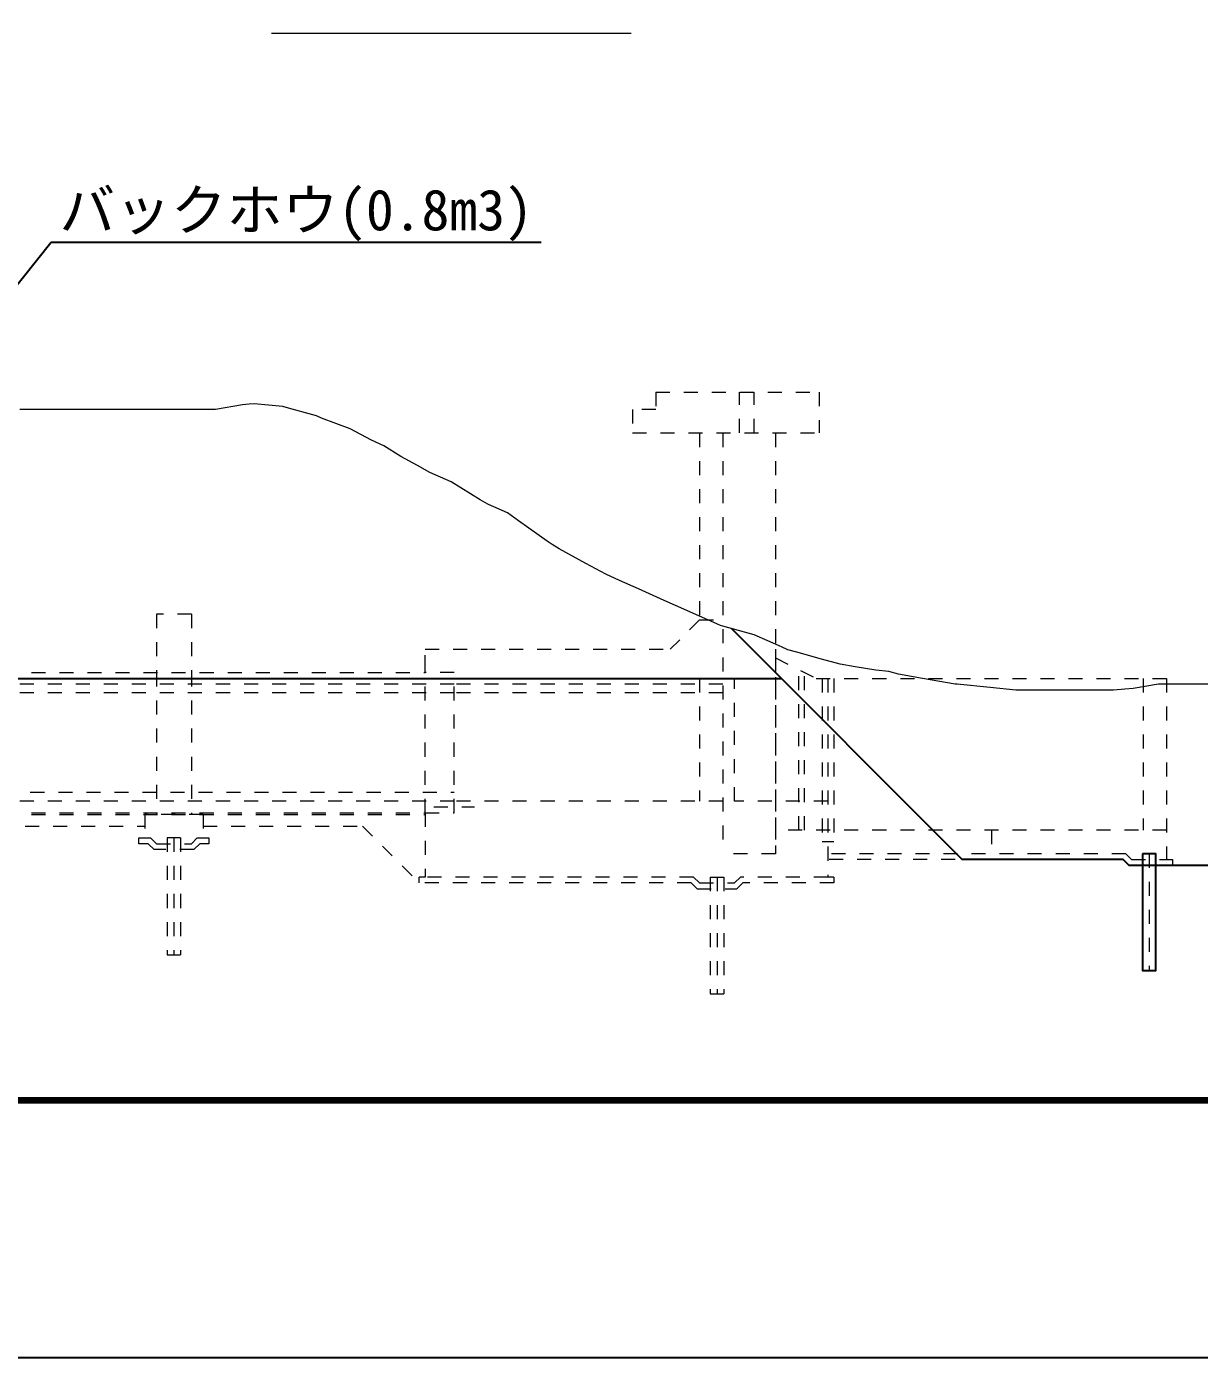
# Model space of a CAD drawing. Header units: millimetres. Extents: x -2078669 to -1085629, y -5987148 to 310365.
# Drawn here: x -1647068 to -1596855, y -1199452 to -1142512 of the extents above; entities that cross this region are included whole.
import ezdxf
from ezdxf.enums import TextEntityAlignment as Align

# ---------------------------------------------------------------- set-up
doc = ezdxf.new("R2010")
doc.units = ezdxf.units.MM
doc.header["$LTSCALE"] = 500
doc.linetypes.add('SXF_跳び破線', pattern=[12, 6, -6])
doc.layers.get('Defpoints').update_dxf_attribs({"color": 153})
for name, color, linetype, lineweight in [('D-BGD', 7, 'Continuous', 13), ('D-BYP-STR1', 2, 'Continuous', 13), ('D-BYP-STR2', 6, 'Continuous', 25), ('D-BYP-STR8', 5, 'Continuous', 25), ('D-BYP-STRA', 1, 'Continuous', 25), ('D-TTL', 2, 'Continuous', 140), ('D-TTL-LINE', 7, 'Continuous', 13)]:
    doc.layers.add(name, color=color, linetype=linetype, lineweight=lineweight)
doc.styles.add('MS ゴシック', font='MS Gothic.ttf')
doc.dimstyles.new('DIM-500-F', dxfattribs={"dimscale": 500, "dimtxt": 3.5, "dimasz": 2.5, "dimexe": 0, "dimexo": 2, "dimgap": 0.8, "dimtad": 1, "dimdec": 0, "dimzin": 0, "dimdsep": 46, "dimtxsty": 'MS ゴシック', "dimblk": 'OPEN', "dimcen": 0.1, "dimclrd": 256, "dimclre": 256, "dimclrt": 256, "dimaunit": 1, "dimadec": 4, "dimazin": 0, "dimtfac": 1, "dimtdec": 0, "dimtmove": 2, "dimatfit": 3, "dimldrblk": 'OPEN', "dimfxl": 1, "dimtolj": 1, "dimtzin": 0, "dimlwd": -1, "dimlwe": -1, "dimarcsym": 2})

# ---------------------------------------------------------------- blocks, each defined once
blk = doc.blocks.new('_Open')
at = {"color": 0, "linetype": 'ByBlock', "lineweight": -2}
for p, q in [((-1, 0.167), (0, 0)), ((-1, -0.167), (0, 0)), ((0, 0), (-1, 0))]:
    blk.add_line(p, q, dxfattribs=at)

msp = doc.modelspace()

# ---------------------------------------------------------------- linework, layer by layer
at = {"layer": 'D-BGD', "linetype": 'Continuous', "lineweight": 13, "elevation": 708000}
msp.add_lwpolyline([(-1595727.4, -1170649.6), (-1597142.3, -1170649.6), (-1597169.2, -1170649.6), (-1597189, -1170649.6), (-1598610.9, -1170649.6), (-1599697.6, -1170838.1), (-1600052.7, -1170864.2), (-1600532.6, -1170899.6), (-1601494.4, -1170899.6), (-1602206.1, -1170899.6), (-1602936.2, -1170899.6), (-1603923, -1170899.6), (-1604377.9, -1170899.6), (-1604714.6, -1170899.6), (-1605819.7, -1170789.5), (-1607223.1, -1170649.6), (-1607261.4, -1170645.8), (-1607313.3, -1170640.6), (-1608703.2, -1170399.6), (-1609731.6, -1170221.3), (-1610144.9, -1170108.4), (-1610703.6, -1170052.8), (-1611586.7, -1169899.6), (-1612240.1, -1169786.3), (-1613028.4, -1169571.1), (-1614093.9, -1169280.1), (-1614470.2, -1169177.4), (-1614748.6, -1169053.1), (-1615911.9, -1168533.7), (-1617257.1, -1168166.4), (-1617353.7, -1168130.4), (-1617484.2, -1168081.7), (-1618795.4, -1167496.3), (-1619765.6, -1167063.2), (-1620237.2, -1166852.6), (-1620874.5, -1166568.1), (-1621678.9, -1166209), (-1622274.1, -1165943.2), (-1623120.7, -1165480.9), (-1624264.8, -1164856.1), (-1624562.4, -1164671.6), (-1624782.6, -1164535.1), (-1625558.3, -1163976.9), (-1626004.2, -1163656.2), (-1626473.9, -1163318.2), (-1627291.1, -1162953.3), (-1627445.9, -1162868.8), (-1627655.1, -1162754.5), (-1628887.7, -1161990.5), (-1629799.7, -1161583.4), (-1630329.4, -1161294), (-1631045.4, -1160903), (-1631771.2, -1160453.1), (-1632308.2, -1160213.4), (-1633212.9, -1159719.3), (-1634435.7, -1159263.5), (-1634654.7, -1159165.8), (-1634816.7, -1159121.5), (-1635852.5, -1158838.7), (-1636096.4, -1158772.1), (-1637325.2, -1158649.6), (-1637538.2, -1158670.9), (-1637826, -1158699.5), (-1638979.9, -1158899.6), (-1639833.7, -1158899.6), (-1640421.7, -1158899.6), (-1641216.3, -1158899.6), (-1641863.4, -1158899.6), (-1642342.2, -1158899.6), (-1643305.2, -1158899.6), (-1644606.6, -1158899.6), (-1644746.9, -1158889.3), (-1644850.7, -1158899.6), (-1646188.7, -1158899.6), (-1646615.9, -1158899.6), (-1647359.2, -1158899.6)], dxfattribs=at)
at = {"layer": 'D-BYP-STR1', "linetype": 'SXF_跳び破線', "ltscale": 0.2}
for p, q in [((-1620133.4, -1158149.6, 708000), (-1613133.4, -1158149.6, 708000)), ((-1616542.5, -1159899.6, 708000), (-1616542.5, -1158149.6, 708000)), ((-1615917.5, -1159899.6, 708000), (-1615917.5, -1158149.6, 708000)), ((-1613133.4, -1158149.6, 708000), (-1613133.4, -1159899.6, 708000)), ((-1621133.4, -1159899.6, 708000), (-1613133.4, -1159899.6, 708000)), ((-1618258.4, -1159899.6, 708000), (-1618258.4, -1167899.6, 708000)), ((-1617258.4, -1159899.6, 708000), (-1617258.4, -1177899.6, 708000)), ((-1615008.4, -1159899.6, 708000), (-1615008.4, -1177899.6, 708000)), ((-1641509.4, -1167649.6, 708000), (-1641509.4, -1170149.6, 708000)), ((-1640009.4, -1167649.6, 708000), (-1641509.4, -1167649.6, 708000)), ((-1640009.4, -1167649.6, 708000), (-1640009.4, -1170149.6, 708000)), ((-1618258.4, -1167899.6, 708000), (-1619508.4, -1169149.6, 708000)), ((-1618258.4, -1167899.6, 708000), (-1617258.4, -1167899.6, 708000)), ((-1630009.2, -1170149.6, 708000), (-1630009.2, -1169149.6, 708000)), ((-1630009.2, -1169149.6, 708000), (-1619508.4, -1169149.6, 708000)), ((-1630009.2, -1169649.6, 708000), (-1630009.2, -1169399.6, 708000)), ((-1615008.4, -1169149.6, 708000), (-1615008.4, -1177899.6, 708000)), ((-1615008.4, -1169524.6, 708000), (-1613258.4, -1170399.6, 708000)), ((-1614008.4, -1176899.6, 708000), (-1614008.4, -1170024.6, 708000)), ((-1628759.2, -1170649.6, 708000), (-1686508.4, -1170649.6, 708000)), ((-1685258.4, -1170149.6, 708000), (-1630009.2, -1170149.6, 708000)), ((-1641509.4, -1170149.6, 708000), (-1641509.4, -1176224.6, 708000)), ((-1640009.4, -1170149.6, 708000), (-1640009.4, -1176224.6, 708000)), ((-1630009.2, -1176149.6, 708000), (-1630009.2, -1170149.6, 708000)), ((-1629634.2, -1170399.6, 708000), (-1627884.2, -1170399.6, 708000)), ((-1617258.4, -1170649.6, 708000), (-1628759.2, -1170649.6, 708000)), ((-1613758.4, -1176899.6, 708000), (-1613758.4, -1170149.6, 708000)), ((-1613258.4, -1170399.6, 708000), (-1598258.4, -1170399.6, 708000)), ((-1613008.4, -1170399.6, 708000), (-1613008.4, -1177399.6, 708000)), ((-1612758.4, -1170399.6, 708000), (-1612758.4, -1178899.6, 708000)), ((-1612508.4, -1170399.6, 708000), (-1612508.4, -1177399.6, 708000)), ((-1599258.4, -1170399.6, 708000), (-1599258.4, -1176899.6, 708000)), ((-1598258.4, -1170399.6, 708000), (-1598258.4, -1178149.6, 708000)), ((-1628759.2, -1171024.6, 708000), (-1686508.4, -1171024.6, 708000)), ((-1617258.4, -1171024.6, 708000), (-1628759.2, -1171024.6, 708000)), ((-1686508.4, -1175274.6, 708000), (-1628759.2, -1175274.6, 708000)), ((-1628759.2, -1175649.6, 708000), (-1686508.4, -1175649.6, 708000)), ((-1617258.4, -1175649.6, 708000), (-1628759.2, -1175649.6, 708000)), ((-1685258.4, -1176149.6, 708000), (-1630009.2, -1176149.6, 708000)), ((-1685258.4, -1176224.6, 708000), (-1630009.2, -1176224.6, 708000)), ((-1642009.4, -1176224.6, 708000), (-1642009.4, -1177224.6, 708000)), ((-1639509.4, -1176224.6, 708000), (-1642009.4, -1176224.6, 708000)), ((-1639509.4, -1176224.6, 708000), (-1639509.4, -1177224.6, 708000)), ((-1630009.2, -1176149.6, 708000), (-1630009.2, -1178899.6, 708000)), ((-1629634.2, -1175899.6, 708000), (-1627884.2, -1175899.6, 708000)), ((-1684333.4, -1176724.6, 708000), (-1642009.4, -1176724.6, 708000)), ((-1639509.4, -1176724.6, 708000), (-1632684.2, -1176724.6, 708000)), ((-1632684.2, -1176724.6, 708000), (-1630259.2, -1179149.6, 708000)), ((-1598258.4, -1176899.6, 708000), (-1615008.4, -1176899.6, 708000)), ((-1605758.4, -1176899.6, 708000), (-1605758.4, -1177899.6, 708000)), ((-1641046.9, -1177224.6, 708000), (-1641046.9, -1182224.6, 708000)), ((-1640471.9, -1177224.6, 708000), (-1641046.9, -1177224.6, 708000)), ((-1640759.4, -1177224.6, 708000), (-1640759.4, -1182224.6, 708000)), ((-1640471.9, -1177224.6, 708000), (-1640471.9, -1182224.6, 708000)), ((-1612508.4, -1177399.6, -101650), (-1613008.4, -1177399.6, -101650)), ((-1615008.4, -1177899.6, 708000), (-1617258.4, -1177899.6, 708000)), ((-1600008.4, -1177899.6, 708000), (-1612758.4, -1177899.6, 708000)), ((-1600008.4, -1177899.6, 708000), (-1599758.4, -1178149.6, 708000)), ((-1599295.9, -1177899.6, 708000), (-1599295.9, -1182899.6, 708000)), ((-1599295.9, -1177899.6, 708000), (-1598720.9, -1177899.6, 708000)), ((-1599008.4, -1177899.6, 708000), (-1599008.4, -1182899.6, 708000)), ((-1598720.9, -1177899.6, 708000), (-1598720.9, -1182899.6, 708000)), ((-1600112, -1178149.6, 708000), (-1612758.4, -1178149.6, 708000)), ((-1600112, -1178149.6, 708000), (-1599862, -1178399.6, 708000)), ((-1599862, -1178399.6, 708000), (-1598008.4, -1178399.6, 708000)), ((-1599758.4, -1178149.6, 708000), (-1598258.4, -1178149.6, 708000)), ((-1598258.4, -1178149.6, 708000), (-1598008.4, -1178149.6, 708000)), ((-1598008.4, -1178149.6, 708000), (-1598008.4, -1178399.6, 708000)), ((-1630009.2, -1178899.6, 708000), (-1630259.2, -1178899.6, 708000)), ((-1630259.2, -1179149.6, 708000), (-1630259.2, -1178899.6, 708000)), ((-1618612, -1179149.6, 708000), (-1630259.2, -1179149.6, 708000)), ((-1618508.4, -1178899.6, 708000), (-1630009.2, -1178899.6, 708000)), ((-1618612, -1179149.6, 708000), (-1618362, -1179399.6, 708000)), ((-1618508.4, -1178899.6, 708000), (-1618258.4, -1179149.6, 708000)), ((-1618258.4, -1179149.6, 708000), (-1616758.4, -1179149.6, 708000)), ((-1617795.9, -1178899.6, 708000), (-1617795.9, -1183899.6, 708000)), ((-1617795.9, -1178899.6, 708000), (-1617220.9, -1178899.6, 708000)), ((-1617508.4, -1178899.6, 708000), (-1617508.4, -1183899.6, 708000)), ((-1617220.9, -1178899.6, 708000), (-1617220.9, -1183899.6, 708000)), ((-1616758.4, -1179149.6, 708000), (-1616508.4, -1178899.6, 708000)), ((-1616654.9, -1179399.6, 708000), (-1616404.9, -1179149.6, 708000)), ((-1612758.4, -1178899.6, 708000), (-1616508.4, -1178899.6, 708000)), ((-1612508.4, -1179149.6, 708000), (-1616404.9, -1179149.6, 708000)), ((-1612508.4, -1178899.6, 708000), (-1612758.4, -1178899.6, 708000)), ((-1612508.4, -1178899.6, 708000), (-1612508.4, -1179149.6, 708000)), ((-1618362, -1179399.6, 708000), (-1616654.9, -1179399.6, 708000)), ((-1641046.9, -1182224.6, 708000), (-1640471.9, -1182224.6, 708000)), ((-1599295.9, -1182899.6, 708000), (-1598720.9, -1182899.6, 708000)), ((-1617795.9, -1183899.6, 708000), (-1617220.9, -1183899.6, 708000))]:
    msp.add_line(p, q, dxfattribs=at)
at = {"layer": 'D-BYP-STR1', "linetype": 'SXF_跳び破線', "ltscale": 0.2, "elevation": 708000}
for points in [[(-1620133.4, -1158149.6), (-1620133.4, -1158899.6), (-1621133.4, -1158899.6), (-1621133.4, -1159899.6)], [(-1630009.2, -1176149.6), (-1628759.2, -1176149.6), (-1628759.2, -1170149.6), (-1630009.2, -1170149.6)], [(-1630009.2, -1176149.6), (-1628759.2, -1176149.6), (-1628759.2, -1170149.6), (-1630009.2, -1170149.6)], [(-1612758.4, -1175649.6), (-1616758.4, -1175649.6), (-1616758.4, -1170399.6), (-1618258.4, -1170399.6), (-1618258.4, -1175649.6)], [(-1639509.4, -1177224.6), (-1639259.4, -1177224.6), (-1639259.4, -1177474.6), (-1639655.8, -1177474.6), (-1639905.8, -1177724.6), (-1641612.9, -1177724.6), (-1641862.9, -1177474.6), (-1642259.4, -1177474.6), (-1642259.4, -1177224.6), (-1642009.4, -1177224.6)], [(-1642009.4, -1177224.6), (-1641759.4, -1177224.6), (-1641509.4, -1177474.6), (-1640009.4, -1177474.6), (-1639759.4, -1177224.6), (-1639509.4, -1177224.6)]]:
    msp.add_lwpolyline(points, dxfattribs=at)
at = {"layer": 'D-BYP-STR2', "elevation": 708000}
msp.add_lwpolyline([(-1586009.4, -1170399.6), (-1594009.4, -1178399.6), (-1599862, -1178399.6), (-1600112, -1178149.6), (-1607008.4, -1178149.6), (-1616891.6, -1168266.4)], dxfattribs=at)
msp.add_lwpolyline([(-1599296.9, -1177899.6), (-1599296.9, -1182899.6), (-1598721.9, -1182899.6), (-1598721.9, -1177899.6)], close=True, dxfattribs=at)
at = {"layer": 'D-BYP-STR8'}
msp.add_line((-1625029.9, -1151753.5, 708000), (-1646029.9, -1151753.5, 708000), dxfattribs=at)
at = {"layer": 'D-BYP-STRA'}
msp.add_line((-1682861.9, -1170399.6, 708000), (-1614758.4, -1170399.6, 708000), dxfattribs=at)
at = {"layer": 'D-TTL'}
msp.add_line((-1777887.6, -1188452.3), (-1377887.6, -1188452.3), dxfattribs=at)
at = {"layer": 'D-TTL-LINE'}
msp.add_line((-1636587.2, -1142796.3), (-1621187.2, -1142796.3), dxfattribs=at)
at = {"layer": 'Defpoints', "color": 1}
msp.add_lwpolyline([(-1788137.6, -1199452.3), (-1367637.6, -1199452.3), (-1367637.6, -902452.3), (-1788137.6, -902452.3)], close=True, dxfattribs=at)

# ---------------------------------------------------------------- texts
at = {"layer": 'D-BYP-STR8', "style": 'MS ゴシック'}
msp.add_text('バックホウ(0.8m3)', height=1750, dxfattribs=at).set_placement((-1635529.9, -1151753.5, 708000), align=Align.BOTTOM_CENTER)

# ---------------------------------------------------------------- leaders
at = {"layer": 'D-BYP-STR8'}
msp.add_leader([(-1654879.5, -1162810.5, 708000), (-1646029.9, -1151753.5, 708000)], dimstyle='DIM-500-F', dxfattribs=at)

doc.saveas('drawing.dxf')
